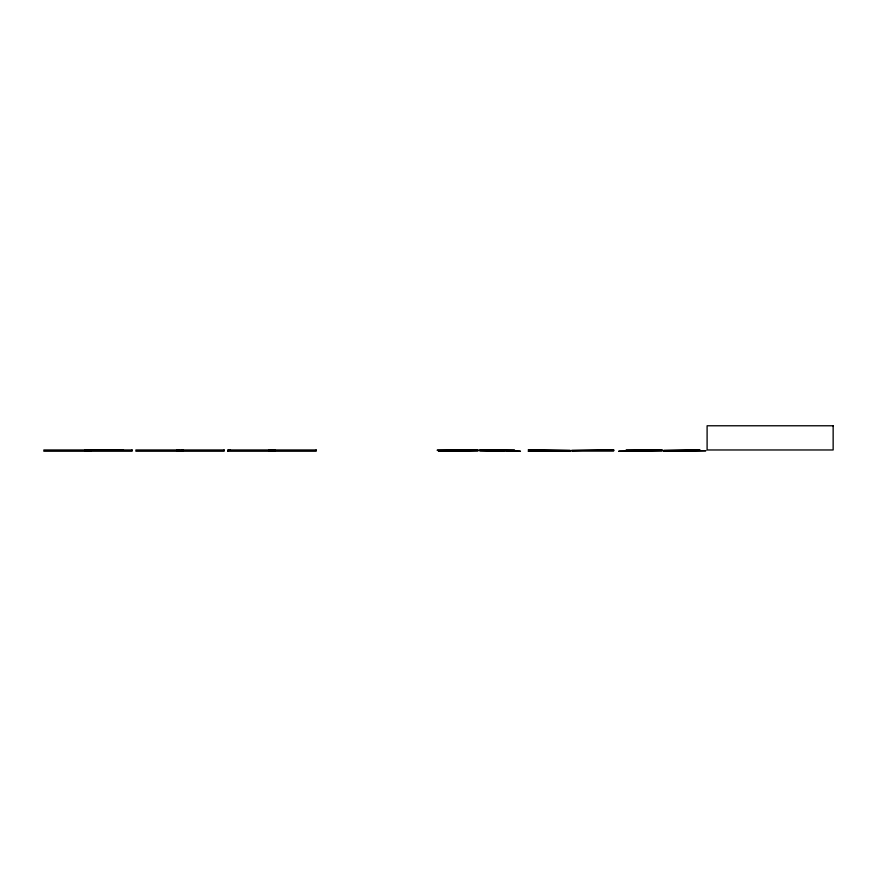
<?xml version="1.0" encoding="UTF-8"?>
<svg xmlns="http://www.w3.org/2000/svg" width="877" height="877" viewBox="0 0 877 877"><rect width="100%" height="100%" fill="white"/><g stroke="black" fill="none" stroke-linecap="round" stroke-linejoin="round"><path stroke-width="1.32" d="M88.84 449.967L88.84 451.227M87.108 451.227L87.108 449.967M179.16 451.227L179.16 449.967M180.881 449.967L180.881 451.227M228.108 449.967L228.108 451.227M271.201 451.227L271.201 449.967M272.933 449.967L272.933 451.227M85.573 449.967L84.948 450.592L85.573 451.227M86.461 451.227L87.097 450.592L86.461 449.967M90.375 451.227L91.011 450.592L90.375 449.967M177.625 449.967L176.99 450.592L177.625 451.227M178.502 451.227L179.138 450.592L178.502 449.967M182.416 451.227L183.052 450.592L182.416 449.967M228.754 449.967L228.283 451.074M269.667 449.967L269.031 450.592L269.667 451.227M273.58 449.967L272.944 450.592L273.58 451.227M270.544 451.227L271.179 450.592L270.544 449.967M274.468 451.227L275.093 450.592L274.468 449.967M437.294 449.967L478.195 449.967L437.294 450.471M514.525 449.967L479.587 449.967L514.525 450.471M626.123 449.967L662.31 449.967L626.123 450.471M88.676 450.219L123.536 450.219M178.031 450.471L179.325 450.471M272.758 450.471L273.361 449.967M570.269 450.471L528.162 449.967L570.236 450.471M180.717 450.723L181.473 450.723M270.719 450.723L271.366 450.723M272.758 450.723L273.591 450.723M438.555 450.723L441.679 450.723M442.107 450.723L443.049 450.723M505.821 450.723L520.489 451.227L479.587 450.723L503.858 451.227M570.269 450.723L528.162 451.227L570.269 451.227M438.555 451.227L478.195 450.723L443.258 451.227M181.539 451.227L180.903 450.592L181.616 450.471M89.498 451.227L88.862 450.592L89.498 450.471M268.965 450.471L268.965 449.967A1.261 1.261 0 0 0 269.009 451.227M183.074 449.967A1.261 1.261 0 0 1 183.074 451.227M275.115 449.967A1.261 1.261 0 0 1 275.115 451.227M176.968 451.227A1.261 1.261 0 0 1 176.968 449.967M91.033 449.967A1.261 1.261 0 0 1 91.033 451.227M84.926 451.227A1.261 1.261 0 0 1 84.926 449.967M230.3 449.967A1.261 1.261 0 0 1 230.421 450.274M833.15 425.773L707.103 425.773L707.103 449.967L833.15 449.967L833.15 425.773M87.283 449.967L43.85 449.967L43.85 451.227L87.283 451.227L87.283 449.967M132.098 449.967L88.676 449.967L88.676 451.227L132.098 451.227L132.098 449.967M179.325 449.967L135.891 449.967L135.891 451.227L179.325 451.227L179.325 449.967M224.15 449.967L180.717 449.967L180.717 451.227L224.15 451.227L224.15 449.967M271.366 449.967L227.932 449.967L227.932 451.227L271.366 451.227L271.366 449.967M316.191 449.967L272.736 449.967L272.758 451.227L316.191 451.227L316.191 449.967M613.714 449.967L571.629 450.471L613.714 449.967M699.835 449.967L663.67 450.471L699.835 449.967M613.714 450.723L571.629 450.723L613.714 450.723M662.31 450.723L618.855 451.227L662.31 450.723M705.755 450.723L663.67 451.227L705.755 450.723"/></g></svg>
